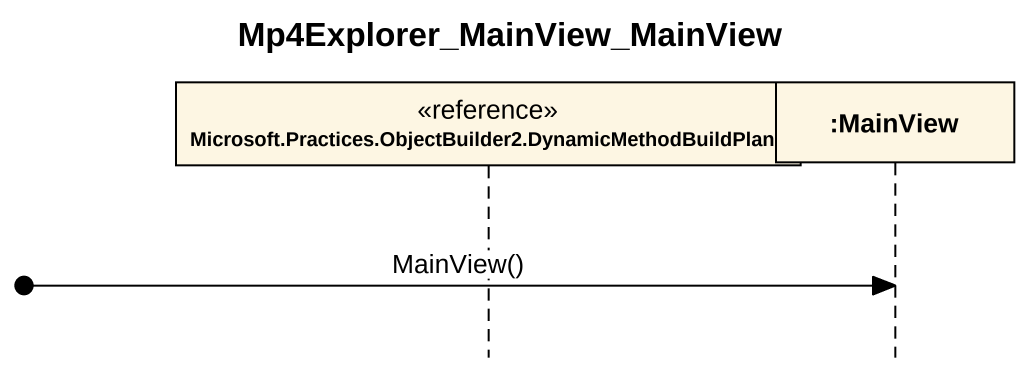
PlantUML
@startuml
title Mp4Explorer_MainView_MainView
hide footbox
participant "Microsoft.Practices.ObjectBuilder2.DynamicMethodBuildPlan" as Microsoft_Practices <<reference>>
participant ":MainView" as MainView

[o-> MainView : MainView()
@enduml
